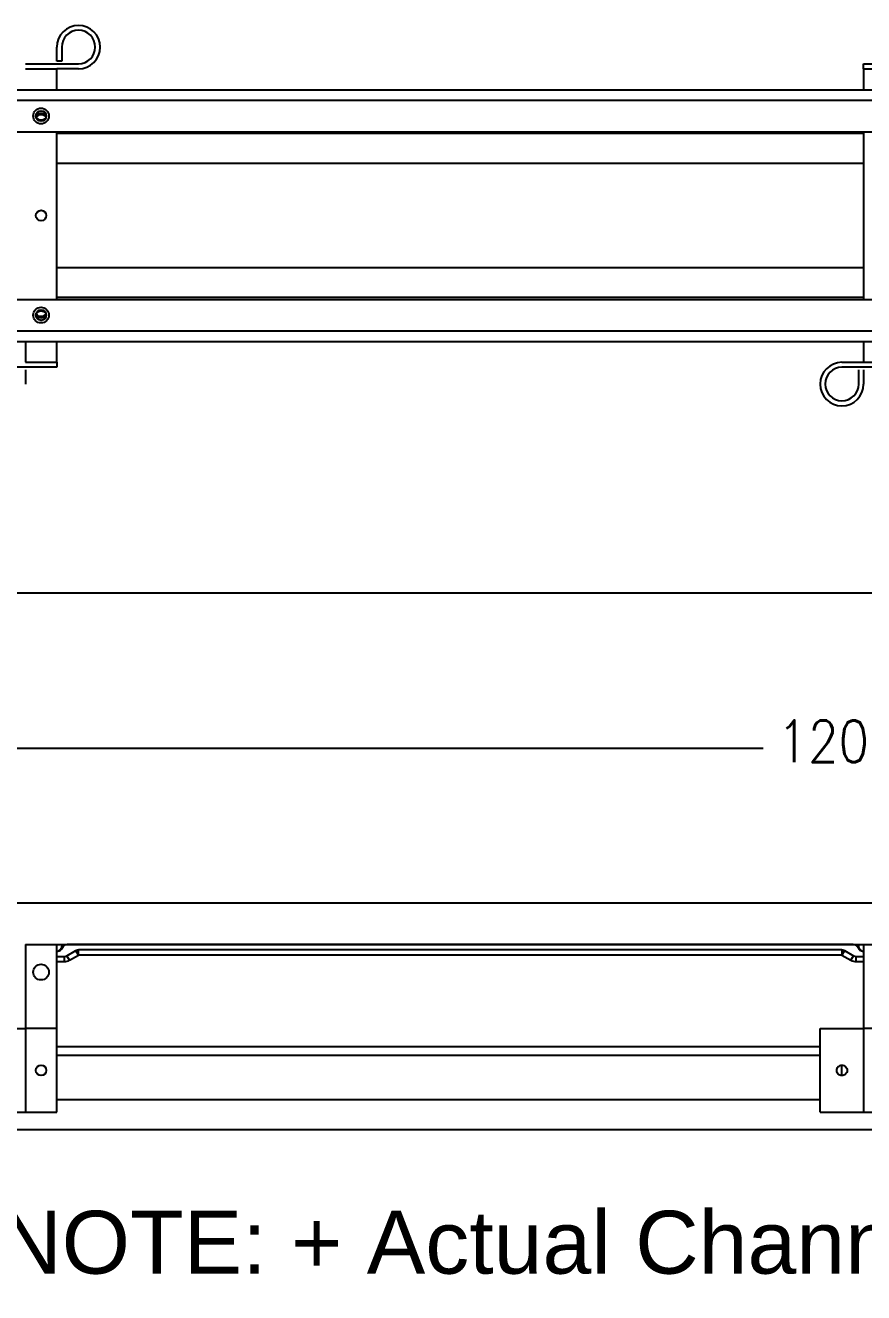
# Model space of a CAD drawing. Header units: inches. Extents: x 72 to 245, y 42 to 80.
# Drawn here: x 148.49 to 168.49, y 49.19 to 79.42 of the extents above; entities that cross this region are included whole.
import ezdxf

# ---------------------------------------------------------------- set-up
doc = ezdxf.new("R2010")
doc.units = ezdxf.units.IN
doc.header["$MEASUREMENT"] = 0
for name, color, linetype in [('dim', 7, 'Continuous'), ('Frame', 1, 'Continuous'), ('Trench', 132, 'Continuous')]:
    doc.layers.add(name, color=color, linetype=linetype)
doc.styles.add('ROMANS', font='romans.shx')
doc.styles.add('Sales', font='romans.shx', dxfattribs={"width": 0.85})
doc.dimstyles.new('Sales', dxfattribs={"dimtxt": 1, "dimasz": 1, "dimexe": 0.5, "dimexo": 0.5, "dimgap": 0.09, "dimtad": 0, "dimtih": 1, "dimtoh": 1, "dimdec": 6, "dimzin": 0, "dimdsep": 46, "dimlunit": 5, "dimtxsty": 'Sales', "dimcen": 0, "dimclrd": 7, "dimclre": 7, "dimclrt": 7, "dimadec": 0, "dimazin": 0, "dimtfac": 0.85, "dimtdec": 6, "dimtix": 1, "dimtofl": 0, "dimtmove": 0, "dimatfit": 3, "dimfxl": 0, "dimtolj": 1, "dimtzin": 0, "dimarcsym": 0})

# ---------------------------------------------------------------- blocks, each defined once
blk = doc.blocks.new('*D24')
at = {"layer": 'Defpoints', "color": 0}
for p in [(238.867, 62.177), (118.867, 58.496), (238.867, 58.496)]:
    blk.add_point(p, dxfattribs=at)
at = {"layer": 'dim', "color": 7, "lineweight": -2}
for p, q in [((118.867, 58.996), (118.867, 62.677)), ((238.867, 58.996), (238.867, 62.677)), ((119.867, 62.177), (166.094, 62.177)), ((237.867, 62.177), (173.479, 62.177))]:
    blk.add_line(p, q, dxfattribs=at)
at = {"layer": 'dim', "color": 7}
for points in [[(119.867, 62.344), (119.867, 62.011), (118.867, 62.177)], [(237.867, 62.344), (237.867, 62.011), (238.867, 62.177)]]:
    blk.add_solid(points, dxfattribs=at)
at = {"layer": 'dim', "color": 7, "lineweight": 0, "insert": (169.786, 62.177), "char_height": 1, "attachment_point": 5, "style": 'Sales'}
blk.add_mtext('\\A1;120 [3048]', dxfattribs=at)
blk = doc.blocks.new('*D25')
at = {"layer": 'Defpoints', "color": 0}
for p in [(241.367, 65.884), (118.867, 58.496), (241.367, 57.496)]:
    blk.add_point(p, dxfattribs=at)
at = {"layer": 'dim', "color": 7, "lineweight": -2}
for p, q in [((118.867, 58.996), (118.867, 66.384)), ((241.367, 57.996), (241.367, 66.384)), ((119.867, 65.884), (182.751, 65.884)), ((240.367, 65.884), (190.721, 65.884))]:
    blk.add_line(p, q, dxfattribs=at)
at = {"layer": 'dim', "color": 7}
for points in [[(119.867, 66.05), (119.867, 65.717), (118.867, 65.884)], [(240.367, 66.05), (240.367, 65.717), (241.367, 65.884)]]:
    blk.add_solid(points, dxfattribs=at)
at = {"layer": 'dim', "color": 7, "lineweight": 0, "insert": (186.736, 65.884), "char_height": 1, "attachment_point": 5, "style": 'Sales'}
blk.add_mtext('\\A1;122{\\H0.850000x;\\S1/2;} [3112]', dxfattribs=at)

msp = doc.modelspace()

# ---------------------------------------------------------------- linework, layer by layer
at = {"layer": 'Frame', "color": 7}
for p, q in [((149.2416445, 78.5654403), (149.2416445, 78.9029403)), ((149.3601445, 78.9029403), (149.3601445, 78.5654403)), ((148.4916445, 78.5029403), (149.7601445, 78.5029403)), ((148.4916445, 78.3844403), (149.2416445, 78.3844403)), ((148.4916445, 78.3844403), (149.2416445, 78.3844403)), ((149.3601445, 78.5654403), (149.2416445, 78.5654403)), ((149.2416445, 77.8844403), (149.2416445, 78.3844403)), ((149.7601445, 78.3844403), (149.2416445, 78.3844403)), ((168.4916445, 78.3844403), (168.4916445, 78.5029403)), ((168.4916445, 78.5029403), (169.7601445, 78.5029403)), ((168.4916445, 78.3844403), (169.2416445, 78.3844403)), ((168.4916445, 78.3844403), (168.4916445, 77.8844403)), ((168.4916445, 78.3844403), (169.2416445, 78.3844403)), ((118.8666445, 77.8844403), (238.8666445, 77.8844403)), ((118.8666445, 77.6344403), (238.8666445, 77.6344403)), ((118.8666445, 76.8844403), (179.1618945, 76.8844403)), ((149.2416445, 72.8844403), (149.2416445, 76.8844403)), ((168.4916445, 76.8844403), (168.4916445, 72.8844403)), ((118.8666445, 72.8844403), (179.1618945, 72.8844403)), ((118.8666445, 72.1344403), (238.8666445, 72.1344403)), ((118.8666445, 71.8844403), (238.8666445, 71.8844403)), ((148.4916445, 71.8844403), (148.4916445, 71.3844403)), ((149.2416445, 71.3844403), (149.2416445, 71.8844403)), ((168.4916445, 71.8844403), (168.4916445, 71.3844403)), ((148.4916445, 71.3844403), (149.2416445, 71.3844403)), ((148.4916445, 71.3844403), (149.2416445, 71.3844403)), ((149.2416445, 71.3844403), (149.2416445, 71.2659403)), ((167.9731445, 71.3844403), (168.4916445, 71.3844403)), ((168.4916445, 71.3844403), (169.2416445, 71.3844403)), ((168.4916445, 71.3844403), (169.2416445, 71.3844403)), ((149.2416445, 71.2659403), (147.9731445, 71.2659403)), ((148.4916445, 71.2034403), (148.4916445, 70.8659403)), ((169.2416445, 71.2659403), (167.9731445, 71.2659403)), ((168.3731445, 70.8659403), (168.3731445, 71.2034403)), ((168.4916445, 71.2034403), (168.4916445, 70.8659403)), ((118.8666445, 58.4957022), (238.8666445, 58.4957022)), ((148.4916445, 57.4957022), (149.2416445, 57.4957022)), ((148.4916445, 57.4957022), (148.4916445, 53.4957022)), ((149.2416445, 53.4957022), (149.2416445, 57.4957022)), ((149.2416445, 57.4957022), (168.4916445, 57.4957022)), ((149.3666445, 57.4644522), (149.3666445, 57.4957022)), ((168.3666445, 57.4957022), (168.3666445, 57.4644522)), ((168.4916445, 57.4957022), (169.2416445, 57.4957022)), ((168.4916445, 57.4957022), (168.4916445, 53.4957022)), ((149.2598883, 57.3394522), (149.2416445, 57.3394522)), ((168.4916445, 57.3394522), (168.4734007, 57.3394522)), ((168.3102944, 57.0894522), (168.4916445, 57.0894522)), ((147.4546445, 55.4957022), (148.4916445, 55.4957022)), ((149.2416445, 55.4957022), (148.4916445, 55.4957022)), ((167.4546445, 55.4957022), (168.4916445, 55.4957022)), ((167.4546445, 53.4957022), (167.4546445, 55.4957022)), ((169.2416445, 55.4957022), (168.4916445, 55.4957022)), ((167.9731445, 54.3707022), (167.9731445, 54.6207022)), ((147.4546445, 53.4957022), (148.4916445, 53.4957022)), ((148.4916445, 53.4957022), (149.2416445, 53.4957022)), ((167.4546445, 53.4957022), (168.4916445, 53.4957022)), ((168.4916445, 53.4957022), (169.2416445, 53.4957022))]:
    msp.add_line(p, q, dxfattribs=at)
for centre, radius in [((148.8666445, 77.2594403), 0.1875), ((148.8666445, 77.2594403), 0.125), ((148.8666445, 74.8844403), 0.125), ((148.8666445, 72.5094403), 0.1875), ((148.8666445, 72.5094403), 0.125), ((148.8666445, 56.8394522), 0.1875), ((148.8666445, 54.4957022), 0.125)]:
    msp.add_circle(centre, radius, dxfattribs=at)
for centre, radius, start, end in [((149.7601445, 78.9029403), 0.5185, 270, 180), ((149.7601445, 78.9029403), 0.4, 270, 180), ((167.9731445, 70.8659403), 0.5185, 90, 0), ((167.9731445, 70.8659403), 0.4, 90, 0), ((149.4916445, 57.3707022), 0.125, 90, 157.97568716), ((168.2416445, 57.3707022), 0.125, 22.02431284, 90), ((149.2598883, 57.4644522), 0.125, 270, 337.97568716), ((168.4734007, 57.4644522), 0.125, 202.02431284, 270)]:
    msp.add_arc(centre, radius, start, end, dxfattribs=at)
for points, knots in [([(149.2416445, 57.3394522), (149.2608359, 57.3394522), (149.2808056, 57.3441633), (149.3154904, 57.3617401), (149.3301541, 57.3745934), (149.3462489, 57.3953716), (149.3513132, 57.4037868), (149.3589311, 57.4202779), (149.3615241, 57.4283311), (149.3657714, 57.4460177), (149.3666332, 57.4559274), (149.3666445, 57.4644522)], [2.67128286229, 2.67128286229, 2.67128286229, 2.67128286229, 2.81752094617, 2.81752094617, 2.96375903005, 2.96375903005, 3.04577524571, 3.04577524571, 3.12779146136, 3.12779146136, 3.25500879434, 3.25500879434, 3.25500879434, 3.25500879434]), ([(168.3666445, 57.4644522), (168.3666559, 57.4559274), (168.3675177, 57.4460177), (168.371765, 57.4283311), (168.374358, 57.4202779), (168.3819759, 57.4037868), (168.3870402, 57.3953716), (168.403135, 57.3745934), (168.4177987, 57.3617401), (168.4524835, 57.3441633), (168.4724532, 57.3394522), (168.4916445, 57.3394522)], [0.30670168871, 0.30670168871, 0.30670168871, 0.30670168871, 0.43391902169, 0.43391902169, 0.51593523735, 0.51593523735, 0.597951453, 0.597951453, 0.74418953688, 0.74418953688, 0.89042762076, 0.89042762076, 0.89042762076, 0.89042762076]), ([(167.9731445, 54.3707022), (167.9573831, 54.3707022), (167.940613, 54.3738648), (167.9098333, 54.386641), (167.8958187, 54.3962513), (167.8736923, 54.4183777), (167.8640831, 54.4323917), (167.8513076, 54.4631694), (167.8481445, 54.4799389), (167.8481445, 54.4957022), (167.8481445, 54.5114655), (167.8513076, 54.5282349), (167.8640831, 54.5590127), (167.8736923, 54.5730266), (167.8958187, 54.595153), (167.9098333, 54.6047633), (167.940613, 54.6175396), (167.9573831, 54.6207022), (167.9731445, 54.6207022)], [1.44131002732, 1.44131002732, 1.44131002732, 1.44131002732, 1.56141196583, 1.56141196583, 1.68151390434, 1.68151390434, 1.80163030372, 1.80163030372, 1.9217467031, 1.9217467031, 1.9217467031, 2.04186310248, 2.04186310248, 2.16197950185, 2.16197950185, 2.28208144036, 2.28208144036, 2.40218337887, 2.40218337887, 2.40218337887, 2.40218337887]), ([(167.9731445, 54.6207022), (167.988906, 54.6207022), (168.0056761, 54.6175396), (168.0364558, 54.6047633), (168.0504704, 54.595153), (168.0725968, 54.5730266), (168.082206, 54.5590127), (168.0949815, 54.5282349), (168.0981445, 54.5114655), (168.0981445, 54.4799389), (168.0949815, 54.4631694), (168.082206, 54.4323917), (168.0725968, 54.4183777), (168.0504704, 54.3962513), (168.0364558, 54.386641), (168.0056761, 54.3738648), (167.988906, 54.3707022), (167.9731445, 54.3707022)], [0.48043667577, 0.48043667577, 0.48043667577, 0.48043667577, 0.60053861428, 0.60053861428, 0.72064055279, 0.72064055279, 0.84075695217, 0.84075695217, 0.96087335155, 0.96087335155, 1.08098975093, 1.08098975093, 1.2011061503, 1.2011061503, 1.32120808881, 1.32120808881, 1.44131002732, 1.44131002732, 1.44131002732, 1.44131002732])]:
    msp.add_open_spline(points, degree=3, knots=knots, dxfattribs=at)
at = {"layer": 'Trench', "color": 7}
for p, q in [((168.4916445, 76.8416997), (149.2416445, 76.8416997)), ((168.4916445, 76.1279967), (149.2416445, 76.1279967)), ((168.4916445, 73.6408839), (149.2416445, 73.6408839)), ((168.4916445, 72.9271809), (149.2416445, 72.9271809)), ((168.2416445, 57.4957022), (149.4916445, 57.4957022)), ((149.2416445, 57.2144522), (149.4229946, 57.2144522)), ((149.4229946, 57.0894522), (149.4229946, 57.2144522)), ((149.4854946, 57.231199), (149.6981149, 57.3539553)), ((149.5479946, 57.1229458), (149.4854946, 57.231199)), ((149.5479946, 57.1229458), (149.7606149, 57.2457022)), ((149.7606149, 57.2457022), (149.6981149, 57.3539553)), ((149.7606149, 57.2457022), (149.7606149, 57.3707022)), ((167.9726742, 57.3707022), (149.7606149, 57.3707022)), ((167.9726742, 57.2457022), (149.7606149, 57.2457022)), ((167.9726742, 57.3707022), (167.9726742, 57.2457022)), ((168.0351742, 57.3539553), (167.9726742, 57.2457022)), ((167.9726742, 57.2457022), (168.1852944, 57.1229458)), ((168.0351742, 57.3539553), (168.2477944, 57.231199)), ((168.1852944, 57.1229458), (168.2477944, 57.231199)), ((168.3102944, 57.0894522), (168.3102944, 57.2144522)), ((168.3102944, 57.2144522), (168.4916445, 57.2144522)), ((149.2416445, 57.0894522), (149.4229946, 57.0894522)), ((167.4546445, 55.0579443), (149.2416445, 55.0579443)), ((167.4546445, 54.848247), (149.2416445, 54.848247)), ((167.4546445, 53.7901387), (149.2416445, 53.7901387)), ((241.3666445, 53.0738272), (121.6059072, 53.0738272))]:
    msp.add_line(p, q, dxfattribs=at)
for centre, radius, start, end in [((148.8666445, 77.1344403), 0.1875, 48.59037789, 131.40962211), ((148.8666445, 77.1344403), 0.1535, 37.87929439, 142.12070561), ((148.8666445, 77.3219403), 0.15625, 220.54160187, 319.45839813), ((148.8666445, 72.4469403), 0.15625, 40.54160187, 139.45839813), ((148.8666445, 72.6344403), 0.1875, 228.59037789, 311.40962211), ((148.8666445, 72.6344403), 0.1535, 217.87929439, 322.12070561), ((149.4229946, 57.3394522), 0.125, 270, 300), ((149.7606149, 57.2457022), 0.125, 90, 120), ((167.9726742, 57.2457022), 0.125, 60, 90), ((168.3102944, 57.3394522), 0.125, 240, 270), ((149.4229946, 57.3394522), 0.25, 270, 300), ((168.3102944, 57.3394522), 0.25, 240, 270)]:
    msp.add_arc(centre, radius, start, end, dxfattribs=at)

# ---------------------------------------------------------------- texts
at = {"layer": 'dim', "lineweight": 0, "insert": (179.9045131, 50.1700899), "char_height": 1.5, "width": 70.396007477, "attachment_point": 5, "style": 'ROMANS'}
msp.add_mtext('{\\fArial|b0|i0|c0|p34;NOTE: + Actual Channel length is 122 1/2 [3112] to allow for overlap.}', dxfattribs=at)

# ---------------------------------------------------------------- dimensions: what is measured, and where the dimension line sits
at = {"layer": 'dim', "color": 7, "lineweight": 0}
for base, p2, picture, middle in [((241.3666445, 65.8837079), (241.3666445, 57.4957022), '*D25', (186.7361454, 65.8837079)), ((238.8666445, 62.1774729), (238.8666445, 58.4957022), '*D24', (169.7862734, 62.1774729))]:
    dim = msp.add_linear_dim(base=base, p1=(118.8666445, 58.4957022), p2=p2, dimstyle='Sales', dxfattribs=at)
    dim.commit()
    dim.dimension.update_dxf_attribs({"geometry": picture, "text_midpoint": middle, "dimtype": 160})

doc.saveas('drawing.dxf')
